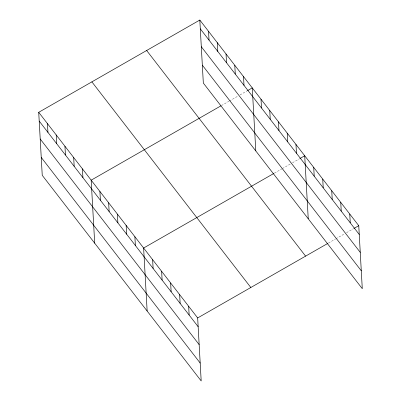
<?xml version="1.0" encoding="UTF-8"?>
<svg xmlns="http://www.w3.org/2000/svg" width="401" height="401" viewBox="0 0 401 401"><rect width="100%" height="100%" fill="white"/><g stroke="black" fill="none" stroke-linecap="round" stroke-linejoin="round"><path stroke-width="0.3" stroke-dasharray="2 1.5" d="M221.432 105.568L228.876 101.303M229.407 101.002L238.445 95.824M240.039 94.912L246.946 90.952M274.414 173.122L281.858 168.856M282.389 168.555L290.364 163.989M292.489 162.771L299.402 158.811M328.459 243.036L335.366 239.076M335.898 238.77L344.935 233.598M346.529 232.685L353.441 228.725"/><path stroke-width="0.6" d="M38.717 112.31L197.668 317.943L201.187 380.95L42.24 175.317L38.717 112.31L199.813 20.05L358.76 225.683L362.283 288.69L203.332 83.057L199.813 20.05M220.901 105.869L91.172 180.169L94.696 243.176M247.477 90.646L252.264 87.909L255.788 150.916M273.883 173.427L143.623 248.029L147.147 311.036M299.933 158.505L304.715 155.768L308.239 218.776M197.668 317.943L327.928 243.342M353.973 228.42L358.76 225.683M200.305 28.832L359.251 234.465M201.302 46.727L360.248 252.359M202.335 65.162L361.281 270.795M146.651 50.496L305.597 256.129M91.879 81.864L250.825 287.497M39.208 121.097L198.159 326.725M40.21 138.987L199.157 344.619M41.243 157.428L200.189 363.055M349.752 214.029L350.243 222.811M340.745 202.375L341.236 211.162M331.737 190.726L332.228 199.508M322.73 179.072L323.221 187.853M313.722 167.417L314.214 176.204M295.973 144.455L296.464 153.242M287.231 133.147L287.723 141.929M278.489 121.839L278.981 130.621M269.748 110.526L270.239 119.313M261.006 99.217L261.497 108.004M243.522 76.596L244.014 85.383M234.78 65.288L235.272 74.075M226.039 53.98L226.53 62.762M217.297 42.671L217.788 51.453M208.555 31.358L209.046 40.145M188.66 306.289L189.152 315.076M179.653 294.635L180.144 303.422M170.646 282.986L171.137 291.768M161.638 271.332L162.129 280.119M152.631 259.678L153.122 268.464M134.881 236.715L135.373 245.502M126.14 225.407L126.631 234.194M117.398 214.099L117.889 222.881M108.656 202.791L109.147 211.573M99.914 191.477L100.405 200.264M82.431 168.861L82.922 177.643M73.689 157.548L74.18 166.335M64.947 146.24L65.438 155.022M56.205 134.931L56.696 143.713M47.458 123.618L47.95 132.405"/></g></svg>
